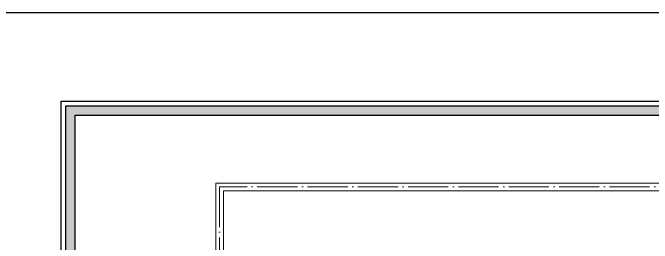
# Model space of a CAD drawing. Header units: millimetres. Extents: x 35877 to 3066687, y -650199 to -40525.
# Drawn here: x 148259.3 to 148641.7, y -177944.4 to -177806.8 of the extents above; entities that cross this region are included whole.
import ezdxf

# ---------------------------------------------------------------- set-up
doc = ezdxf.new("R2010")
doc.units = ezdxf.units.MM
doc.header["$MEASUREMENT"] = 0
doc.linetypes.add('ACAD_ISO04W100', pattern=[30, 24, -3, 0, -3])
for name, color, linetype, lineweight in [('GROUND FLOOR', 7, 'Continuous', 9), ('NAME PLATE', 7, 'Continuous', 25), ('XX~SLAB ( BEAM )~ ( DIM )', 7, 'Continuous', 9)]:
    doc.layers.add(name, color=color, linetype=linetype, lineweight=lineweight)

# ---------------------------------------------------------------- blocks, each defined once
blk = doc.blocks.new('LAYOUT FILE')
at = {"layer": 'NAME PLATE', "true_color": 0xd39e00}
h = blk.add_hatch(color=42, dxfattribs=at)
h.paths.add_polyline_path([(3346889.83, -513806.18), (3346889.83, -514260.7), (3347535.56, -514260.7), (3347535.56, -513806.18)])
h.paths.add_polyline_path([(3346894.36, -513810.71), (3347531.03, -513810.71), (3347531.03, -514256.17), (3346894.36, -514256.17)], flags=16)
at = {"layer": 'NAME PLATE', "color": 42, "true_color": 0xd39e00}
for points in [[(3346887.56, -513803.91), (3347537.83, -513803.91), (3347537.83, -514262.96), (3346887.56, -514262.96)], [(3346889.83, -513806.18), (3347535.56, -513806.18), (3347535.56, -514260.7), (3346889.83, -514260.7)], [(3346894.36, -513810.71), (3347531.03, -513810.71), (3347531.03, -514256.17), (3346894.36, -514256.17)]]:
    blk.add_lwpolyline(points, close=True, dxfattribs=at)

msp = doc.modelspace()

# ---------------------------------------------------------------- linework, layer by layer
at = {"layer": 'GROUND FLOOR'}
for p, q in [((148380.726, -177908.599), (148880.976, -177908.599)), ((148380.726, -177908.599), (148380.726, -178375.599)), ((148385.226, -177913.099), (148880.976, -177913.099)), ((148385.226, -177913.099), (148385.226, -178371.099))]:
    msp.add_line(p, q, dxfattribs=at)
at = {"layer": 'GROUND FLOOR', "color": 1, "linetype": 'ACAD_ISO04W100'}
msp.add_lwpolyline([(148880.976, -177910.849), (148382.976, -177910.849), (148382.976, -178373.349), (148880.976, -178373.349)], dxfattribs=at)
at = {"layer": 'XX~SLAB ( BEAM )~ ( DIM )', "color": 240, "lineweight": 30, "true_color": 0xed1f24}
msp.add_lwpolyline([(150048.226, -177806.756), (147265.341, -177806.756), (147265.341, -178459.813), (150048.226, -178459.813)], close=True, dxfattribs=at)

# ---------------------------------------------------------------- block references
at = {"layer": 'NAME PLATE', "lineweight": 0, "xscale": 1.209046105522275, "yscale": 1.209046105522275, "zscale": 1.209046105522275}
msp.add_blockref('LAYOUT FILE', (-3898253.079, 443353.001, 0.126), dxfattribs=at)

doc.saveas('drawing.dxf')
